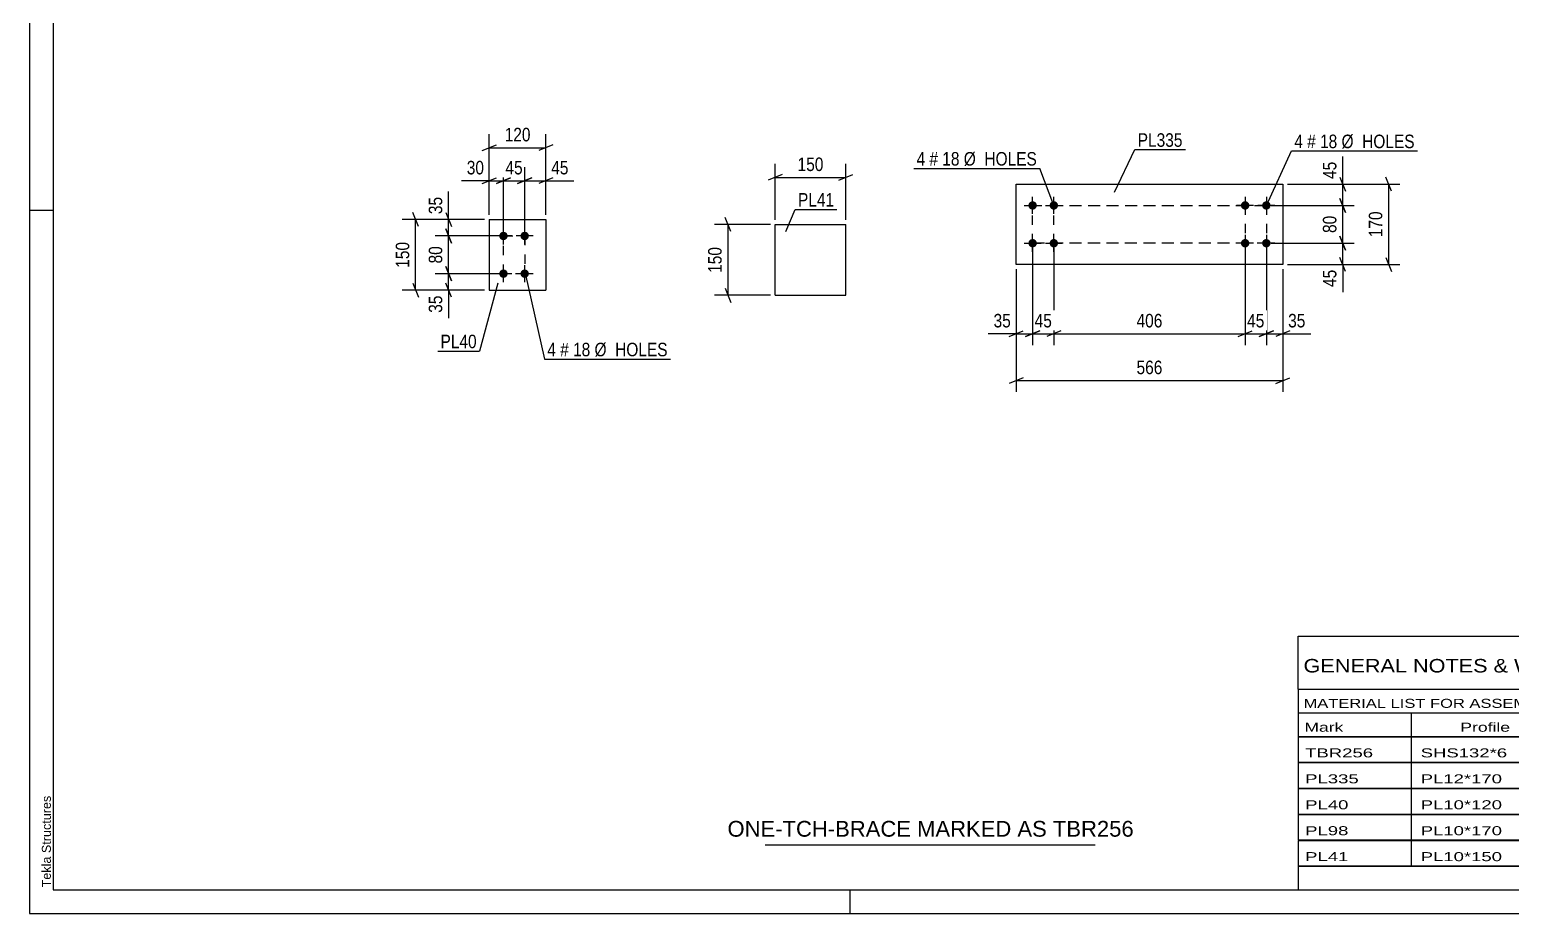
# Model space of a CAD drawing. Header units: millimetres. Extents: x 0 to 594, y 0 to 420.
# Drawn here: x 0 to 314.4, y 0 to 187.3 of the extents above; entities that cross this region are included whole.
import ezdxf

# ---------------------------------------------------------------- set-up
doc = ezdxf.new("R2010")
doc.units = ezdxf.units.MM
doc.linetypes.add('DXK_LINE_DOT2', pattern=[3.9198, 1.9599, -1.9599])
doc.styles.add('Arial', font='ARIAL.TTF', dxfattribs={"height": 0.2})
doc.styles.add('Arial Narrow', font='ARIALN.TTF', dxfattribs={"height": 0.2})

# ---------------------------------------------------------------- blocks, each defined once
blk = doc.blocks.new('Unknown-580874901-1129')
at = {"color": 5, "linetype": 'Continuous'}
for p, q in [((0, 420), (0, 0)), ((5, 415), (5, 5)), ((5, 149), (0, 149)), ((5, 5), (589, 5)), ((174, 0), (174, 5)), ((0, 0), (594, 0))]:
    blk.add_line(p, q, dxfattribs=at)
at = {"color": 174, "linetype": 'Continuous', "style": 'Arial'}
blk.add_text('Tekla Structures', height=1.9102, rotation=90, dxfattribs=at).set_placement((4.5, 5.5))
blk = doc.blocks.new('Bolt-580874901-3665 - 3663')
at = {"linetype": 'Continuous'}
for points in [[(257.77, 149.16, -1), (257.77, 150.96, -1)], [(262.27, 149.16, -1), (262.27, 150.96, -1)], [(257.77, 141.16, -1), (257.77, 142.96, -1)], [(262.27, 141.16, -1), (262.27, 142.96, -1)]]:
    blk.add_hatch(color=1, dxfattribs=at).paths.add_polyline_path(points)
at = {"color": 1, "linetype": 'Continuous'}
for p, q in [((257.77, 151.86), (257.77, 148.26)), ((262.27, 151.86), (262.27, 148.26)), ((259.57, 150.06), (255.97, 150.06)), ((264.07, 150.06), (260.47, 150.06)), ((259.57, 142.06), (255.97, 142.06)), ((257.77, 143.86), (257.77, 140.26)), ((264.07, 142.06), (260.47, 142.06)), ((262.27, 143.86), (262.27, 140.26))]:
    blk.add_line(p, q, dxfattribs=at)
blk = doc.blocks.new('Part-580874901-3664 - 3663')
at = {"color": 2, "linetype": 'Continuous'}
for p, q in [((209.2, 154.56), (265.77, 154.56)), ((209.2, 137.56), (209.2, 154.56)), ((265.77, 154.56), (265.77, 137.56)), ((265.77, 137.56), (209.2, 137.56))]:
    blk.add_line(p, q, dxfattribs=at)
blk = doc.blocks.new('Bolt-580874901-3666 - 3663')
at = {"linetype": 'Continuous'}
for points in [[(212.7, 150.96, -1), (212.7, 149.16, -1)], [(217.2, 150.96, -1), (217.2, 149.16, -1)], [(212.7, 142.96, -1), (212.7, 141.16, -1)], [(217.2, 142.96, -1), (217.2, 141.16, -1)]]:
    blk.add_hatch(color=1, dxfattribs=at).paths.add_polyline_path(points)
at = {"color": 1, "linetype": 'Continuous'}
for p, q in [((212.7, 148.26), (212.7, 151.86)), ((217.2, 148.26), (217.2, 151.86)), ((210.9, 150.06), (214.5, 150.06)), ((215.4, 150.06), (219, 150.06)), ((210.9, 142.06), (214.5, 142.06)), ((212.7, 140.26), (212.7, 143.86)), ((215.4, 142.06), (219, 142.06)), ((217.2, 140.26), (217.2, 143.86))]:
    blk.add_line(p, q, dxfattribs=at)
blk = doc.blocks.new('Part-580874901-1555 - 1539')
at = {"color": 2, "linetype": 'Continuous'}
for p, q in [((97.48, 147.1), (97.48, 132.1)), ((97.48, 147.1), (109.48, 147.1)), ((109.48, 147.1), (109.48, 132.1)), ((97.48, 132.1), (109.48, 132.1))]:
    blk.add_line(p, q, dxfattribs=at)
blk = doc.blocks.new('Bolt-580874901-1560 - 1539')
at = {"linetype": 'Continuous'}
for points in [[(100.48, 142.7, -1), (100.48, 144.5, -1)], [(104.98, 142.7, -1), (104.98, 144.5, -1)], [(100.48, 134.7, -1), (100.48, 136.5, -1)], [(104.98, 134.7, -1), (104.98, 136.5, -1)]]:
    blk.add_hatch(color=1, dxfattribs=at).paths.add_polyline_path(points)
at = {"color": 1, "linetype": 'Continuous'}
for p, q in [((100.48, 141.8), (100.48, 145.4)), ((104.98, 141.8), (104.98, 145.4)), ((102.28, 143.6), (98.68, 143.6)), ((106.78, 143.6), (103.18, 143.6)), ((102.28, 135.6), (98.68, 135.6)), ((100.48, 133.8), (100.48, 137.4)), ((106.78, 135.6), (103.18, 135.6)), ((104.98, 133.8), (104.98, 137.4))]:
    blk.add_line(p, q, dxfattribs=at)
blk = doc.blocks.new('Part-580874901-1515 - 1499')
at = {"color": 2, "linetype": 'Continuous'}
for p, q in [((158.1, 131.01), (158.1, 146.01)), ((158.1, 146.01), (173.1, 146.01)), ((173.1, 131.01), (173.1, 146.01)), ((158.1, 131.01), (173.1, 131.01))]:
    blk.add_line(p, q, dxfattribs=at)
blk = doc.blocks.new('Rectangle-580874901-3837 - 3663')
at = {"color": 1, "linetype": 'DXK_LINE_DOT2'}
blk.add_lwpolyline([(212.7, 150.06), (262.27, 150.06), (262.27, 142.06), (212.7, 142.06), (212.7, 150.06)], close=True, dxfattribs=at)
blk = doc.blocks.new('Rectangle-580874901-1669 - 1539')
at = {"color": 1, "linetype": 'DXK_LINE_DOT2'}
blk.add_lwpolyline([(100.48, 143.6), (104.98, 143.6), (104.98, 135.6), (100.48, 135.6), (100.48, 143.6)], close=True, dxfattribs=at)
blk = doc.blocks.new('Rectangle-580874901-3847 - 3663')
at = {"color": 1, "linetype": 'DXK_LINE_DOT2'}
blk.add_lwpolyline([(217.2, 150.06), (257.76, 150.06), (257.76, 142.06), (217.2, 142.06), (217.2, 150.06)], close=True, dxfattribs=at)
blk = doc.blocks.new('StraightDimension-580874901-3670 - 3663')
at = {"color": 7, "linetype": 'Continuous'}
for p, q in [((262.27, 141.06), (262.27, 120.46)), ((265.77, 136.56), (265.77, 120.46)), ((260.77, 122.26), (263.77, 123.46)), ((262.27, 122.86), (265.77, 122.86)), ((267.27, 123.46), (264.27, 122.26))]:
    blk.add_line(p, q, dxfattribs=at)
at = {"color": 0}
blk.add_wipeout([(271.15, 123.61), (271.15, 127.81), (266.29, 127.81), (266.29, 123.61)], dxfattribs=at)
at = {"color": 7, "linetype": 'Continuous'}
blk.add_line((265.77, 122.86), (271.67, 122.86), dxfattribs=at)
blk.add_line((265.77, 122.86), (271.67, 122.86), dxfattribs=at)
at = {"color": 3, "style": 'Arial Narrow'}
blk.add_text('35', height=2.863, dxfattribs=at).set_placement((266.89, 124.21))
blk = doc.blocks.new('StraightDimension-580874901-3671 - 3663')
at = {"color": 7, "linetype": 'Continuous'}
for p, q in [((257.76, 141.06), (257.76, 120.46)), ((262.27, 141.06), (262.27, 120.46)), ((256.26, 122.26), (259.26, 123.46)), ((257.76, 122.86), (262.27, 122.86)), ((263.77, 123.46), (260.77, 122.26))]:
    blk.add_line(p, q, dxfattribs=at)
at = {"color": 0}
blk.add_wipeout([(262.44, 123.61), (262.44, 127.81), (257.59, 127.81), (257.59, 123.61)], dxfattribs=at)
at = {"color": 3, "style": 'Arial Narrow'}
blk.add_text('45', height=2.863, dxfattribs=at).set_placement((258.19, 124.21))
blk = doc.blocks.new('StraightDimension-580874901-3672 - 3663')
at = {"color": 7, "linetype": 'Continuous'}
for p, q in [((217.2, 141.06), (217.2, 120.46)), ((257.76, 141.06), (257.76, 120.46)), ((218.7, 123.46), (215.7, 122.26)), ((217.2, 122.86), (257.76, 122.86)), ((256.26, 122.26), (259.26, 123.46))]:
    blk.add_line(p, q, dxfattribs=at)
at = {"color": 0}
blk.add_wipeout([(240.83, 123.61), (240.83, 127.81), (234.14, 127.81), (234.14, 123.61)], dxfattribs=at)
at = {"color": 3, "style": 'Arial Narrow'}
blk.add_text('406', height=2.863, dxfattribs=at).set_placement((234.74, 124.21))
blk = doc.blocks.new('StraightDimension-580874901-3673 - 3663')
at = {"color": 7, "linetype": 'Continuous'}
for p, q in [((212.7, 141.06), (212.7, 120.46)), ((217.2, 141.06), (217.2, 120.46)), ((211.2, 122.26), (214.2, 123.46)), ((212.7, 122.86), (217.2, 122.86)), ((218.7, 123.46), (215.7, 122.26))]:
    blk.add_line(p, q, dxfattribs=at)
at = {"color": 0}
blk.add_wipeout([(217.38, 123.61), (217.38, 127.81), (212.53, 127.81), (212.53, 123.61)], dxfattribs=at)
at = {"color": 3, "style": 'Arial Narrow'}
blk.add_text('45', height=2.863, dxfattribs=at).set_placement((213.13, 124.21))
blk = doc.blocks.new('StraightDimension-580874901-3674 - 3663')
at = {"color": 7, "linetype": 'Continuous'}
for p, q in [((212.7, 141.06), (212.7, 120.46)), ((209.2, 136.56), (209.2, 120.46)), ((207.7, 122.26), (210.7, 123.46)), ((209.2, 122.86), (212.7, 122.86)), ((214.2, 123.46), (211.2, 122.26))]:
    blk.add_line(p, q, dxfattribs=at)
at = {"color": 0}
blk.add_wipeout([(208.68, 123.61), (208.68, 127.81), (203.82, 127.81), (203.82, 123.61)], dxfattribs=at)
at = {"color": 7, "linetype": 'Continuous'}
blk.add_line((209.2, 122.86), (203.3, 122.86), dxfattribs=at)
blk.add_line((209.2, 122.86), (203.3, 122.86), dxfattribs=at)
at = {"color": 3, "style": 'Arial Narrow'}
blk.add_text('35', height=2.863, dxfattribs=at).set_placement((204.42, 124.21))
blk = doc.blocks.new('StraightDimension-580874901-3690 - 3663')
at = {"color": 7, "linetype": 'Continuous'}
for p, q in [((209.2, 136.56), (209.2, 110.55)), ((265.77, 136.56), (265.77, 110.55)), ((210.7, 113.55), (207.7, 112.35)), ((264.27, 112.35), (267.27, 113.55)), ((209.2, 112.95), (265.77, 112.95))]:
    blk.add_line(p, q, dxfattribs=at)
at = {"color": 0}
blk.add_wipeout([(240.83, 113.7), (240.83, 117.9), (234.14, 117.9), (234.14, 113.7)], dxfattribs=at)
at = {"color": 3, "style": 'Arial Narrow'}
blk.add_text('566', height=2.863, dxfattribs=at).set_placement((234.74, 114.3))
blk = doc.blocks.new('StraightDimension-580874901-3710 - 3663')
at = {"color": 7, "linetype": 'Continuous'}
for p, q in [((266.77, 154.56), (290.61, 154.56)), ((288.81, 153.06), (287.61, 156.06)), ((288.21, 137.56), (288.21, 154.56)), ((287.61, 139.06), (288.81, 136.06)), ((266.77, 137.56), (290.61, 137.56))]:
    blk.add_line(p, q, dxfattribs=at)
at = {"color": 0}
blk.add_wipeout([(287.46, 149.4), (283.26, 149.4), (283.26, 142.72), (287.46, 142.72)], dxfattribs=at)
at = {"color": 3, "style": 'Arial Narrow'}
blk.add_text('170', height=2.863, rotation=90.0002, dxfattribs=at).set_placement((286.86, 143.32))
blk = doc.blocks.new('StraightDimension-580874901-3815 - 3663')
at = {"color": 7, "linetype": 'Continuous'}
for p, q in [((266.77, 154.56), (280.87, 154.56)), ((277.87, 156.06), (279.07, 153.06)), ((278.47, 150.06), (278.47, 154.56)), ((279.07, 148.56), (277.87, 151.56)), ((263.27, 150.06), (280.87, 150.06))]:
    blk.add_line(p, q, dxfattribs=at)
at = {"color": 0}
blk.add_wipeout([(277.72, 159.94), (273.52, 159.94), (273.52, 155.08), (277.72, 155.08)], dxfattribs=at)
at = {"color": 7, "linetype": 'Continuous'}
blk.add_line((278.47, 154.56), (278.47, 160.46), dxfattribs=at)
blk.add_line((278.47, 154.56), (278.47, 160.46), dxfattribs=at)
at = {"color": 3, "style": 'Arial Narrow'}
blk.add_text('45', height=2.863, rotation=90.0002, dxfattribs=at).set_placement((277.12, 155.68))
blk = doc.blocks.new('StraightDimension-580874901-3816 - 3663')
at = {"color": 7, "linetype": 'Continuous'}
for p, q in [((277.87, 151.56), (279.07, 148.56)), ((263.27, 150.06), (280.87, 150.06)), ((278.47, 142.06), (278.47, 150.06)), ((263.27, 142.06), (280.87, 142.06)), ((279.07, 140.56), (277.87, 143.56))]:
    blk.add_line(p, q, dxfattribs=at)
at = {"color": 0}
blk.add_wipeout([(277.72, 148.49), (273.52, 148.49), (273.52, 143.63), (277.72, 143.63)], dxfattribs=at)
at = {"color": 3, "style": 'Arial Narrow'}
blk.add_text('80', height=2.863, rotation=90.0002, dxfattribs=at).set_placement((277.12, 144.23))
blk = doc.blocks.new('StraightDimension-580874901-3817 - 3663')
at = {"color": 7, "linetype": 'Continuous'}
for p, q in [((263.27, 142.06), (280.87, 142.06)), ((277.87, 143.56), (279.07, 140.56)), ((278.47, 137.56), (278.47, 142.06)), ((279.07, 136.06), (277.87, 139.06)), ((266.77, 137.56), (280.87, 137.56))]:
    blk.add_line(p, q, dxfattribs=at)
at = {"color": 0}
blk.add_wipeout([(277.72, 137.03), (273.52, 137.03), (273.52, 132.18), (277.72, 132.18)], dxfattribs=at)
at = {"color": 7, "linetype": 'Continuous'}
blk.add_line((278.47, 137.56), (278.47, 131.65), dxfattribs=at)
blk.add_line((278.47, 137.56), (278.47, 131.65), dxfattribs=at)
at = {"color": 3, "style": 'Arial Narrow'}
blk.add_text('45', height=2.863, rotation=90.0002, dxfattribs=at).set_placement((277.12, 132.78))
blk = doc.blocks.new('StraightDimension-580874901-1579 - 1539')
at = {"color": 7, "linetype": 'Continuous'}
for p, q in [((97.48, 148.1), (97.48, 158.15)), ((100.48, 144.6), (100.48, 158.15)), ((95.98, 154.7), (98.98, 155.9)), ((97.48, 155.3), (100.48, 155.3)), ((101.98, 155.9), (98.98, 154.7))]:
    blk.add_line(p, q, dxfattribs=at)
at = {"color": 0}
blk.add_wipeout([(96.96, 156.05), (96.96, 160.25), (92.1, 160.25), (92.1, 156.05)], dxfattribs=at)
at = {"color": 7, "linetype": 'Continuous'}
blk.add_line((97.48, 155.3), (91.58, 155.3), dxfattribs=at)
blk.add_line((97.48, 155.3), (91.58, 155.3), dxfattribs=at)
at = {"color": 3, "style": 'Arial Narrow'}
blk.add_text('30', height=2.863, dxfattribs=at).set_placement((92.7, 156.65))
blk = doc.blocks.new('StraightDimension-580874901-1656 - 1539')
at = {"color": 7, "linetype": 'Continuous'}
for p, q in [((88.25, 148.6), (89.45, 145.6)), ((96.48, 147.1), (86, 147.1)), ((89.45, 142.1), (88.25, 145.1)), ((88.85, 143.6), (88.85, 147.1)), ((99.48, 143.6), (86, 143.6))]:
    blk.add_line(p, q, dxfattribs=at)
at = {"color": 0}
blk.add_wipeout([(88.1, 152.48), (83.9, 152.48), (83.9, 147.62), (88.1, 147.62)], dxfattribs=at)
at = {"color": 7, "linetype": 'Continuous'}
blk.add_line((88.85, 147.1), (88.85, 153), dxfattribs=at)
blk.add_line((88.85, 147.1), (88.85, 153), dxfattribs=at)
at = {"color": 3, "style": 'Arial Narrow'}
blk.add_text('35', height=2.863, rotation=90.0002, dxfattribs=at).set_placement((87.5, 148.22))
blk = doc.blocks.new('StraightDimension-580874901-1592 - 1539')
at = {"color": 7, "linetype": 'Continuous'}
for p, q in [((100.48, 144.6), (100.48, 158.15)), ((104.98, 144.6), (104.98, 158.15)), ((98.98, 154.7), (101.98, 155.9)), ((100.48, 155.3), (104.98, 155.3)), ((106.48, 155.9), (103.48, 154.7))]:
    blk.add_line(p, q, dxfattribs=at)
at = {"color": 0}
blk.add_wipeout([(105.16, 156.05), (105.16, 160.25), (100.3, 160.25), (100.3, 156.05)], dxfattribs=at)
at = {"color": 3, "style": 'Arial Narrow'}
blk.add_text('45', height=2.863, dxfattribs=at).set_placement((100.9, 156.65))
blk = doc.blocks.new('StraightDimension-580874901-1562 - 1539')
at = {"color": 7, "linetype": 'Continuous'}
for p, q in [((97.48, 148.1), (97.48, 165.15)), ((109.48, 148.1), (109.48, 165.15)), ((95.98, 161.7), (98.98, 162.9)), ((97.48, 162.3), (109.48, 162.3)), ((110.98, 162.9), (107.98, 161.7))]:
    blk.add_line(p, q, dxfattribs=at)
at = {"color": 0}
blk.add_wipeout([(106.82, 163.05), (106.82, 167.25), (100.14, 167.25), (100.14, 163.05)], dxfattribs=at)
at = {"color": 3, "style": 'Arial Narrow'}
blk.add_text('120', height=2.863, dxfattribs=at).set_placement((100.74, 163.65))
blk = doc.blocks.new('StraightDimension-580874901-1602 - 1539')
at = {"color": 7, "linetype": 'Continuous'}
for p, q in [((104.98, 144.6), (104.98, 158.15)), ((109.48, 148.1), (109.48, 158.15)), ((103.48, 154.7), (106.48, 155.9)), ((104.98, 155.3), (109.48, 155.3)), ((110.98, 155.9), (107.98, 154.7))]:
    blk.add_line(p, q, dxfattribs=at)
at = {"color": 0}
blk.add_wipeout([(114.86, 156.05), (114.86, 160.25), (110.01, 160.25), (110.01, 156.05)], dxfattribs=at)
at = {"color": 7, "linetype": 'Continuous'}
blk.add_line((109.48, 155.3), (115.39, 155.3), dxfattribs=at)
blk.add_line((109.48, 155.3), (115.39, 155.3), dxfattribs=at)
at = {"color": 3, "style": 'Arial Narrow'}
blk.add_text('45', height=2.863, dxfattribs=at).set_placement((110.61, 156.65))
blk = doc.blocks.new('StraightDimension-580874901-1616 - 1539')
at = {"color": 7, "linetype": 'Continuous'}
for p, q in [((82.45, 145.6), (81.25, 148.6)), ((96.48, 147.1), (79, 147.1)), ((81.85, 132.1), (81.85, 147.1)), ((96.48, 132.1), (79, 132.1)), ((81.25, 133.6), (82.45, 130.6))]:
    blk.add_line(p, q, dxfattribs=at)
at = {"color": 0}
blk.add_wipeout([(81.1, 142.94), (76.9, 142.94), (76.9, 136.25), (81.1, 136.25)], dxfattribs=at)
at = {"color": 3, "style": 'Arial Narrow'}
blk.add_text('150', height=2.863, rotation=90.0002, dxfattribs=at).set_placement((80.5, 136.85))
blk = doc.blocks.new('StraightDimension-580874901-1633 - 1539')
at = {"color": 7, "linetype": 'Continuous'}
for p, q in [((99.48, 135.6), (86, 135.6)), ((88.25, 137.1), (89.45, 134.1)), ((88.85, 132.1), (88.85, 135.6)), ((96.48, 132.1), (86, 132.1)), ((89.45, 130.6), (88.25, 133.6))]:
    blk.add_line(p, q, dxfattribs=at)
at = {"color": 0}
blk.add_wipeout([(88.1, 131.57), (83.9, 131.57), (83.9, 126.71), (88.1, 126.71)], dxfattribs=at)
at = {"color": 7, "linetype": 'Continuous'}
blk.add_line((88.85, 132.1), (88.85, 126.19), dxfattribs=at)
blk.add_line((88.85, 132.1), (88.85, 126.19), dxfattribs=at)
at = {"color": 3, "style": 'Arial Narrow'}
blk.add_text('35', height=2.863, rotation=90.0002, dxfattribs=at).set_placement((87.5, 127.31))
blk = doc.blocks.new('StraightDimension-580874901-1646 - 1539')
at = {"color": 7, "linetype": 'Continuous'}
for p, q in [((88.25, 145.1), (89.45, 142.1)), ((99.48, 143.6), (86, 143.6)), ((88.85, 135.6), (88.85, 143.6)), ((99.48, 135.6), (86, 135.6)), ((89.45, 134.1), (88.25, 137.1))]:
    blk.add_line(p, q, dxfattribs=at)
at = {"color": 0}
blk.add_wipeout([(88.1, 142.02), (83.9, 142.02), (83.9, 137.17), (88.1, 137.17)], dxfattribs=at)
at = {"color": 3, "style": 'Arial Narrow'}
blk.add_text('80', height=2.863, rotation=90.0002, dxfattribs=at).set_placement((87.5, 137.77))
blk = doc.blocks.new('StraightDimension-580874901-1517 - 1499')
at = {"color": 7, "linetype": 'Continuous'}
for p, q in [((157.1, 146.01), (145.25, 146.01)), ((148.7, 144.51), (147.5, 147.51)), ((148.1, 131.01), (148.1, 146.01)), ((147.5, 132.51), (148.7, 129.51)), ((157.1, 131.01), (145.25, 131.01))]:
    blk.add_line(p, q, dxfattribs=at)
at = {"color": 0}
blk.add_wipeout([(147.35, 141.85), (143.15, 141.85), (143.15, 135.17), (147.35, 135.17)], dxfattribs=at)
at = {"color": 3, "style": 'Arial Narrow'}
blk.add_text('150', height=2.863, rotation=90.0002, dxfattribs=at).set_placement((146.75, 135.77))
blk = doc.blocks.new('StraightDimension-580874901-1526 - 1499')
at = {"color": 7, "linetype": 'Continuous'}
for p, q in [((158.1, 147.01), (158.1, 158.86)), ((173.1, 147.01), (173.1, 158.86)), ((159.6, 156.61), (156.6, 155.41)), ((158.1, 156.01), (173.1, 156.01)), ((171.6, 155.41), (174.6, 156.61))]:
    blk.add_line(p, q, dxfattribs=at)
at = {"color": 0}
blk.add_wipeout([(168.95, 156.76), (168.95, 160.96), (162.26, 160.96), (162.26, 156.76)], dxfattribs=at)
at = {"color": 3, "style": 'Arial Narrow'}
blk.add_text('150', height=2.863, dxfattribs=at).set_placement((162.86, 157.36))
blk = doc.blocks.new('Unknown-580874901-4752')
at = {"color": 7, "linetype": 'Continuous'}
for p, q in [((269, 58.75), (429, 58.75)), ((269, 47.5), (269, 58.75)), ((429, 58.75), (429, 47.5)), ((269, 47.5), (429, 47.5)), ((269, 47.5), (269, 42.5)), ((429, 47.5), (429, 42.5)), ((269, 42.5), (429, 42.5)), ((269, 42.5), (269, 37.5)), ((293, 42.5), (293, 37.5)), ((328.5, 42.5), (328.5, 37.5)), ((354.5, 42.5), (354.5, 37.5)), ((367.5, 42.5), (367.5, 37.5)), ((385, 42.5), (385, 37.5)), ((407, 42.5), (407, 37.5)), ((429, 42.5), (429, 37.5)), ((269, 37.5), (429, 37.5)), ((269, 37.45), (269, 32.05)), ((269, 37.45), (429, 37.45)), ((293, 37.5), (293, 32)), ((328.5, 37.5), (328.5, 32)), ((354.5, 37.5), (354.5, 32)), ((367.5, 37.5), (367.5, 32)), ((385, 37.5), (385, 32)), ((407, 37.5), (407, 32)), ((429, 37.45), (429, 32.05)), ((269, 32.05), (429, 32.05)), ((269, 31.95), (269, 26.55)), ((269, 31.95), (429, 31.95)), ((293, 32), (293, 26.5)), ((328.5, 32), (328.5, 26.5)), ((354.5, 32), (354.5, 26.5)), ((367.5, 32), (367.5, 26.5)), ((385, 32), (385, 26.5)), ((407, 32), (407, 26.5)), ((429, 31.95), (429, 26.55)), ((269, 26.55), (429, 26.55)), ((269, 26.45), (269, 21.05)), ((269, 26.45), (429, 26.45)), ((293, 26.5), (293, 21)), ((328.5, 26.5), (328.5, 21)), ((354.5, 26.5), (354.5, 21)), ((367.5, 26.5), (367.5, 21)), ((385, 26.5), (385, 21)), ((407, 26.5), (407, 21)), ((429, 26.45), (429, 21.05)), ((269, 21.05), (429, 21.05)), ((269, 20.95), (269, 15.55)), ((269, 20.95), (429, 20.95)), ((293, 21), (293, 15.5)), ((328.5, 21), (328.5, 15.5)), ((354.5, 21), (354.5, 15.5)), ((367.5, 21), (367.5, 15.5)), ((385, 21), (385, 15.5)), ((407, 21), (407, 15.5)), ((429, 20.95), (429, 15.55)), ((269, 15.55), (429, 15.55)), ((269, 15.45), (269, 10.05)), ((269, 15.45), (429, 15.45)), ((293, 15.5), (293, 10)), ((328.5, 15.5), (328.5, 10)), ((354.5, 15.5), (354.5, 10)), ((367.5, 15.5), (367.5, 10)), ((385, 15.5), (385, 10)), ((407, 15.5), (407, 10)), ((429, 15.45), (429, 10.05)), ((269, 10.05), (429, 10.05)), ((269, 10), (429, 10)), ((269, 10), (269, 5)), ((385, 10), (385, 5)), ((407, 10), (407, 5)), ((429, 10), (429, 5)), ((269, 5), (429, 5))]:
    blk.add_line(p, q, dxfattribs=at)
at = {"color": 7, "style": 'Arial Narrow'}
for s, height, width, p in [('GENERAL NOTES & WELD DETAILS :', 2.8633, 1.4, (270.15, 51.06)), ('REFER TYP DRAWING TYP-01', 1.9089, 1.6, (353.7, 51.16)), ("MATERIAL LIST FOR ASSEMBLY MK'D", 1.9089, 1.6, (270.15, 43.56)), ('TBR256', 1.909, 1.794707, (361.59, 43.47)), ('1', 1.91, 1.794707, (391.08, 43.56)), ('No. Required', 1.9089, 1.6, (400.41, 43.56)), ('Mark', 1.909, 1.7, (270.34, 38.5)), ('Profile', 1.909, 1.7, (303.41, 38.5)), ('Material', 1.909, 1.7, (333.54, 38.56)), ('No.', 1.909, 1.7, (358.5, 38.56)), ('Length', 1.909, 1.7, (369, 38.56)), ('Area', 1.909, 1.7, (391.5, 38.56)), ('Weight', 1.909, 1.7, (411, 38.56))]:
    blk.add_text(s, height=height, dxfattribs=dict(at, width=width)).set_placement(p)
at = {"color": 7, "linetype": 'Continuous', "style": 'Arial Narrow'}
for s, height, width, p in [('TBR256', 1.909, 1.794707, (270.5, 33.06)), ('SHS132*6', 1.909, 1.794707, (295, 33.06)), ('E350', 1.909, 1.794707, (334.74, 33.06)), ('1', 1.91, 1.794707, (358.86, 33.06)), ('4400', 1.909, 1.794707, (371.58, 33.06)), ('2.3', 1.909, 1.794707, (395.32, 33.06)), ('104.2', 1.909, 1.794707, (411.96, 33.06)), ('PL335', 1.909, 1.794707, (270.5, 27.56)), ('PL12*170', 1.909, 1.794707, (295, 27.56)), ('E350', 1.909, 1.794707, (334.74, 27.56)), ('1', 1.91, 1.794707, (358.86, 27.56)), ('566', 1.909, 1.794707, (373.77, 27.56)), ('0.2', 1.909, 1.794707, (395.32, 27.56)), ('9.1', 1.909, 1.794707, (416.33, 27.56)), ('PL40', 1.909, 1.794707, (270.5, 22.06)), ('PL10*120', 1.909, 1.794707, (295, 22.06)), ('E350', 1.909, 1.794707, (334.74, 22.06)), ('4', 1.91, 1.794707, (358.86, 22.06)), ('150', 1.909, 1.794707, (373.77, 22.06)), ('0.0', 1.909, 1.794707, (395.32, 22.06)), ('5.7', 1.909, 1.794707, (416.33, 22.06)), ('PL98', 1.909, 1.794707, (270.5, 16.56)), ('PL10*170', 1.909, 1.794707, (295, 16.56)), ('E350', 1.909, 1.794707, (334.74, 16.56)), ('1', 1.91, 1.794707, (358.86, 16.56)), ('170', 1.909, 1.794707, (373.77, 16.56)), ('0.1', 1.909, 1.794707, (395.32, 16.56)), ('2.3', 1.909, 1.794707, (416.33, 16.56)), ('PL41', 1.909, 1.794707, (270.5, 11.06)), ('PL10*150', 1.909, 1.794707, (295, 11.06)), ('E350', 1.909, 1.794707, (334.74, 11.06)), ('1', 1.91, 1.794707, (358.86, 11.06)), ('150', 1.909, 1.794707, (373.77, 11.06)), ('0.1', 1.909, 1.794707, (395.32, 11.06)), ('1.8', 1.909, 1.794707, (416.33, 11.06)), ('Total', 1.909, 1.7, (371.33, 6.5)), ('2.8', 1.909, 1.794707, (394.83, 6.5)), ('122.9', 1.909, 1.794707, (411.96, 6.5))]:
    blk.add_text(s, height=height, dxfattribs=dict(at, width=width)).set_placement(p)
blk = doc.blocks.new('Unknown-580874901-4753')
at = {"color": 7, "linetype": 'Continuous'}
blk.add_line((156, 14.5), (226, 14.5), dxfattribs=at)
at = {"color": 7, "style": 'Arial'}
blk.add_text('ONE-TCH-BRACE MARKED AS TBR256', height=3.3428, dxfattribs=at).set_placement((147.99, 16.25))
blk = doc.blocks.new('Mark-580874901-3713 - 3663')
at = {"color": 0}
blk.add_wipeout([(244.49, 162.5), (244.49, 165.5), (234.99, 165.5), (234.99, 162.5)], dxfattribs=at)
blk.add_wipeout([(244.49, 162.5), (244.49, 165.5), (234.99, 165.5), (234.99, 162.5)], dxfattribs=at)
at = {"color": 30, "linetype": 'Continuous'}
for p, q in [((230.05, 152.9), (234.39, 161.9)), ((234.39, 161.9), (245.09, 161.9))]:
    blk.add_line(p, q, dxfattribs=at)
at = {"color": 3, "style": 'Arial Narrow'}
blk.add_text('PL335', height=2.863, dxfattribs=at).set_placement((234.99, 162.5))
blk = doc.blocks.new('Mark-580874901-3716 - 3663')
at = {"color": 0}
blk.add_wipeout([(270.02, 162.21), (270.02, 165.21), (268.2, 165.21), (268.2, 162.21)], dxfattribs=at)
blk.add_wipeout([(270.02, 162.21), (270.02, 165.21), (268.2, 165.21), (268.2, 162.21)], dxfattribs=at)
at = {"color": 7, "linetype": 'Continuous'}
blk.add_line((262.27, 150.06), (267.6, 161.61), dxfattribs=at)
at = {"color": 0}
blk.add_wipeout([(272.75, 162.21), (272.75, 165.21), (270.92, 165.21), (270.92, 162.21)], dxfattribs=at)
blk.add_wipeout([(272.75, 162.21), (272.75, 165.21), (270.92, 165.21), (270.92, 162.21)], dxfattribs=at)
at = {"color": 3, "style": 'Arial Narrow'}
blk.add_text('4', height=2.86, dxfattribs=at).set_placement((268.2, 162.21))
at = {"color": 0}
blk.add_wipeout([(277.31, 162.21), (277.31, 165.21), (273.65, 165.21), (273.65, 162.21)], dxfattribs=at)
blk.add_wipeout([(277.31, 162.21), (277.31, 165.21), (273.65, 165.21), (273.65, 162.21)], dxfattribs=at)
at = {"color": 3, "style": 'Arial Narrow'}
blk.add_text('#', height=2.86, dxfattribs=at).set_placement((270.92, 162.21))
at = {"color": 0}
blk.add_wipeout([(293.74, 162.21), (293.74, 165.21), (278.21, 165.21), (278.21, 162.21)], dxfattribs=at)
blk.add_wipeout([(293.74, 162.21), (293.74, 165.21), (278.21, 165.21), (278.21, 162.21)], dxfattribs=at)
at = {"color": 7, "linetype": 'Continuous'}
blk.add_line((267.6, 161.61), (294.34, 161.61), dxfattribs=at)
at = {"color": 3, "style": 'Arial Narrow'}
for s, p in [('18', (273.65, 162.21)), ('Ø  HOLES', (278.21, 162.21))]:
    blk.add_text(s, height=2.863, dxfattribs=at).set_placement(p)
blk = doc.blocks.new('Mark-580874901-3717 - 3663')
at = {"color": 0}
blk.add_wipeout([(189.91, 158.52), (189.91, 161.52), (188.09, 161.52), (188.09, 158.52)], dxfattribs=at)
blk.add_wipeout([(189.91, 158.52), (189.91, 161.52), (188.09, 161.52), (188.09, 158.52)], dxfattribs=at)
blk.add_wipeout([(192.64, 158.52), (192.64, 161.52), (190.81, 161.52), (190.81, 158.52)], dxfattribs=at)
blk.add_wipeout([(192.64, 158.52), (192.64, 161.52), (190.81, 161.52), (190.81, 158.52)], dxfattribs=at)
at = {"color": 3, "style": 'Arial Narrow'}
blk.add_text('4', height=2.86, dxfattribs=at).set_placement((188.09, 158.52))
at = {"color": 0}
blk.add_wipeout([(197.2, 158.52), (197.2, 161.52), (193.54, 161.52), (193.54, 158.52)], dxfattribs=at)
blk.add_wipeout([(197.2, 158.52), (197.2, 161.52), (193.54, 161.52), (193.54, 158.52)], dxfattribs=at)
at = {"color": 3, "style": 'Arial Narrow'}
blk.add_text('#', height=2.86, dxfattribs=at).set_placement((190.81, 158.52))
at = {"color": 0}
blk.add_wipeout([(213.63, 158.52), (213.63, 161.52), (198.1, 161.52), (198.1, 158.52)], dxfattribs=at)
blk.add_wipeout([(213.63, 158.52), (213.63, 161.52), (198.1, 161.52), (198.1, 158.52)], dxfattribs=at)
at = {"color": 7, "linetype": 'Continuous'}
for p in [(187.49, 157.92), (217.2, 150.06)]:
    blk.add_line(p, (214.23, 157.92), dxfattribs=at)
at = {"color": 3, "style": 'Arial Narrow'}
for s, p in [('18', (193.54, 158.52)), ('Ø  HOLES', (198.1, 158.52))]:
    blk.add_text(s, height=2.863, dxfattribs=at).set_placement(p)
blk = doc.blocks.new('Mark-580874901-1551 - 1539')
at = {"color": 0}
blk.add_wipeout([(94.8, 119.8), (94.8, 122.8), (87.13, 122.8), (87.13, 119.8)], dxfattribs=at)
blk.add_wipeout([(94.8, 119.8), (94.8, 122.8), (87.13, 122.8), (87.13, 119.8)], dxfattribs=at)
at = {"color": 30, "linetype": 'Continuous'}
for p in [(99.32, 133.6), (86.53, 119.2)]:
    blk.add_line(p, (95.4, 119.2), dxfattribs=at)
at = {"color": 3, "style": 'Arial Narrow'}
blk.add_text('PL40', height=2.863, dxfattribs=at).set_placement((87.13, 119.8))
blk = doc.blocks.new('Mark-580874901-1556 - 1539')
at = {"color": 0}
blk.add_wipeout([(111.61, 118.09), (111.61, 121.09), (109.78, 121.09), (109.78, 118.09)], dxfattribs=at)
blk.add_wipeout([(111.61, 118.09), (111.61, 121.09), (109.78, 121.09), (109.78, 118.09)], dxfattribs=at)
at = {"color": 7, "linetype": 'Continuous'}
blk.add_line((105.1, 135.74), (109.18, 117.49), dxfattribs=at)
at = {"color": 0}
blk.add_wipeout([(114.34, 118.09), (114.34, 121.09), (112.51, 121.09), (112.51, 118.09)], dxfattribs=at)
blk.add_wipeout([(114.34, 118.09), (114.34, 121.09), (112.51, 121.09), (112.51, 118.09)], dxfattribs=at)
at = {"color": 3, "style": 'Arial Narrow'}
blk.add_text('4', height=2.86, dxfattribs=at).set_placement((109.78, 118.09))
at = {"color": 0}
blk.add_wipeout([(118.89, 118.09), (118.89, 121.09), (115.24, 121.09), (115.24, 118.09)], dxfattribs=at)
blk.add_wipeout([(118.89, 118.09), (118.89, 121.09), (115.24, 121.09), (115.24, 118.09)], dxfattribs=at)
at = {"color": 3, "style": 'Arial Narrow'}
blk.add_text('#', height=2.86, dxfattribs=at).set_placement((112.51, 118.09))
at = {"color": 0}
blk.add_wipeout([(135.32, 118.09), (135.32, 121.09), (119.79, 121.09), (119.79, 118.09)], dxfattribs=at)
blk.add_wipeout([(135.32, 118.09), (135.32, 121.09), (119.79, 121.09), (119.79, 118.09)], dxfattribs=at)
at = {"color": 7, "linetype": 'Continuous'}
blk.add_line((109.18, 117.49), (135.92, 117.49), dxfattribs=at)
at = {"color": 3, "style": 'Arial Narrow'}
for s, p in [('18', (115.24, 118.09)), ('Ø  HOLES', (119.79, 118.09))]:
    blk.add_text(s, height=2.863, dxfattribs=at).set_placement(p)
blk = doc.blocks.new('Mark-580874901-1511 - 1499')
at = {"color": 0}
blk.add_wipeout([(170.61, 149.83), (170.61, 152.83), (162.94, 152.83), (162.94, 149.83)], dxfattribs=at)
blk.add_wipeout([(170.61, 149.83), (170.61, 152.83), (162.94, 152.83), (162.94, 149.83)], dxfattribs=at)
at = {"color": 30, "linetype": 'Continuous'}
for p, q in [((160.37, 144.55), (162.34, 149.23)), ((162.34, 149.23), (171.21, 149.23))]:
    blk.add_line(p, q, dxfattribs=at)
at = {"color": 3, "style": 'Arial Narrow'}
blk.add_text('PL41', height=2.863, dxfattribs=at).set_placement((162.94, 149.83))

msp = doc.modelspace()

# ---------------------------------------------------------------- block references
for name in ['Unknown-580874901-1129', 'Part-580874901-3664 - 3663', 'Bolt-580874901-3666 - 3663', 'Bolt-580874901-3665 - 3663', 'Rectangle-580874901-3837 - 3663', 'Rectangle-580874901-3847 - 3663', 'Part-580874901-1555 - 1539', 'Bolt-580874901-1560 - 1539', 'Part-580874901-1515 - 1499', 'Rectangle-580874901-1669 - 1539', 'Unknown-580874901-4752', 'Unknown-580874901-4753']:
    msp.add_blockref(name, (0, 0))

# ---------------------------------------------------------------- next in the draw order: block references
for name in ['Mark-580874901-3713 - 3663', 'Mark-580874901-3717 - 3663', 'StraightDimension-580874901-1579 - 1539', 'StraightDimension-580874901-1517 - 1499', 'StraightDimension-580874901-3670 - 3663', 'Mark-580874901-1556 - 1539']:
    msp.add_blockref(name, (0, 0))

# ---------------------------------------------------------------- next in the draw order: block references
for name in ['StraightDimension-580874901-1526 - 1499', 'StraightDimension-580874901-1656 - 1539', 'StraightDimension-580874901-3671 - 3663']:
    msp.add_blockref(name, (0, 0))

# ---------------------------------------------------------------- next in the draw order: block references
for name in ['StraightDimension-580874901-1592 - 1539', 'Mark-580874901-1511 - 1499', 'StraightDimension-580874901-3672 - 3663']:
    msp.add_blockref(name, (0, 0))

# ---------------------------------------------------------------- next in the draw order: block references
for name in ['StraightDimension-580874901-1562 - 1539', 'StraightDimension-580874901-3673 - 3663']:
    msp.add_blockref(name, (0, 0))

# ---------------------------------------------------------------- next in the draw order: block references
for name in ['StraightDimension-580874901-1602 - 1539', 'StraightDimension-580874901-1616 - 1539', 'StraightDimension-580874901-3674 - 3663']:
    msp.add_blockref(name, (0, 0))

# ---------------------------------------------------------------- next in the draw order: block references
for name in ['StraightDimension-580874901-1633 - 1539', 'StraightDimension-580874901-3690 - 3663']:
    msp.add_blockref(name, (0, 0))

# ---------------------------------------------------------------- next in the draw order: block references
for name in ['StraightDimension-580874901-3710 - 3663', 'StraightDimension-580874901-1646 - 1539']:
    msp.add_blockref(name, (0, 0))

# ---------------------------------------------------------------- next in the draw order: block references
for name in ['StraightDimension-580874901-3815 - 3663', 'Mark-580874901-1551 - 1539']:
    msp.add_blockref(name, (0, 0))

# ---------------------------------------------------------------- next in the draw order: block references
msp.add_blockref('StraightDimension-580874901-3816 - 3663', (0, 0))

# ---------------------------------------------------------------- next in the draw order: block references
for name in ['Mark-580874901-3716 - 3663', 'StraightDimension-580874901-3817 - 3663']:
    msp.add_blockref(name, (0, 0))

doc.saveas('drawing.dxf')
